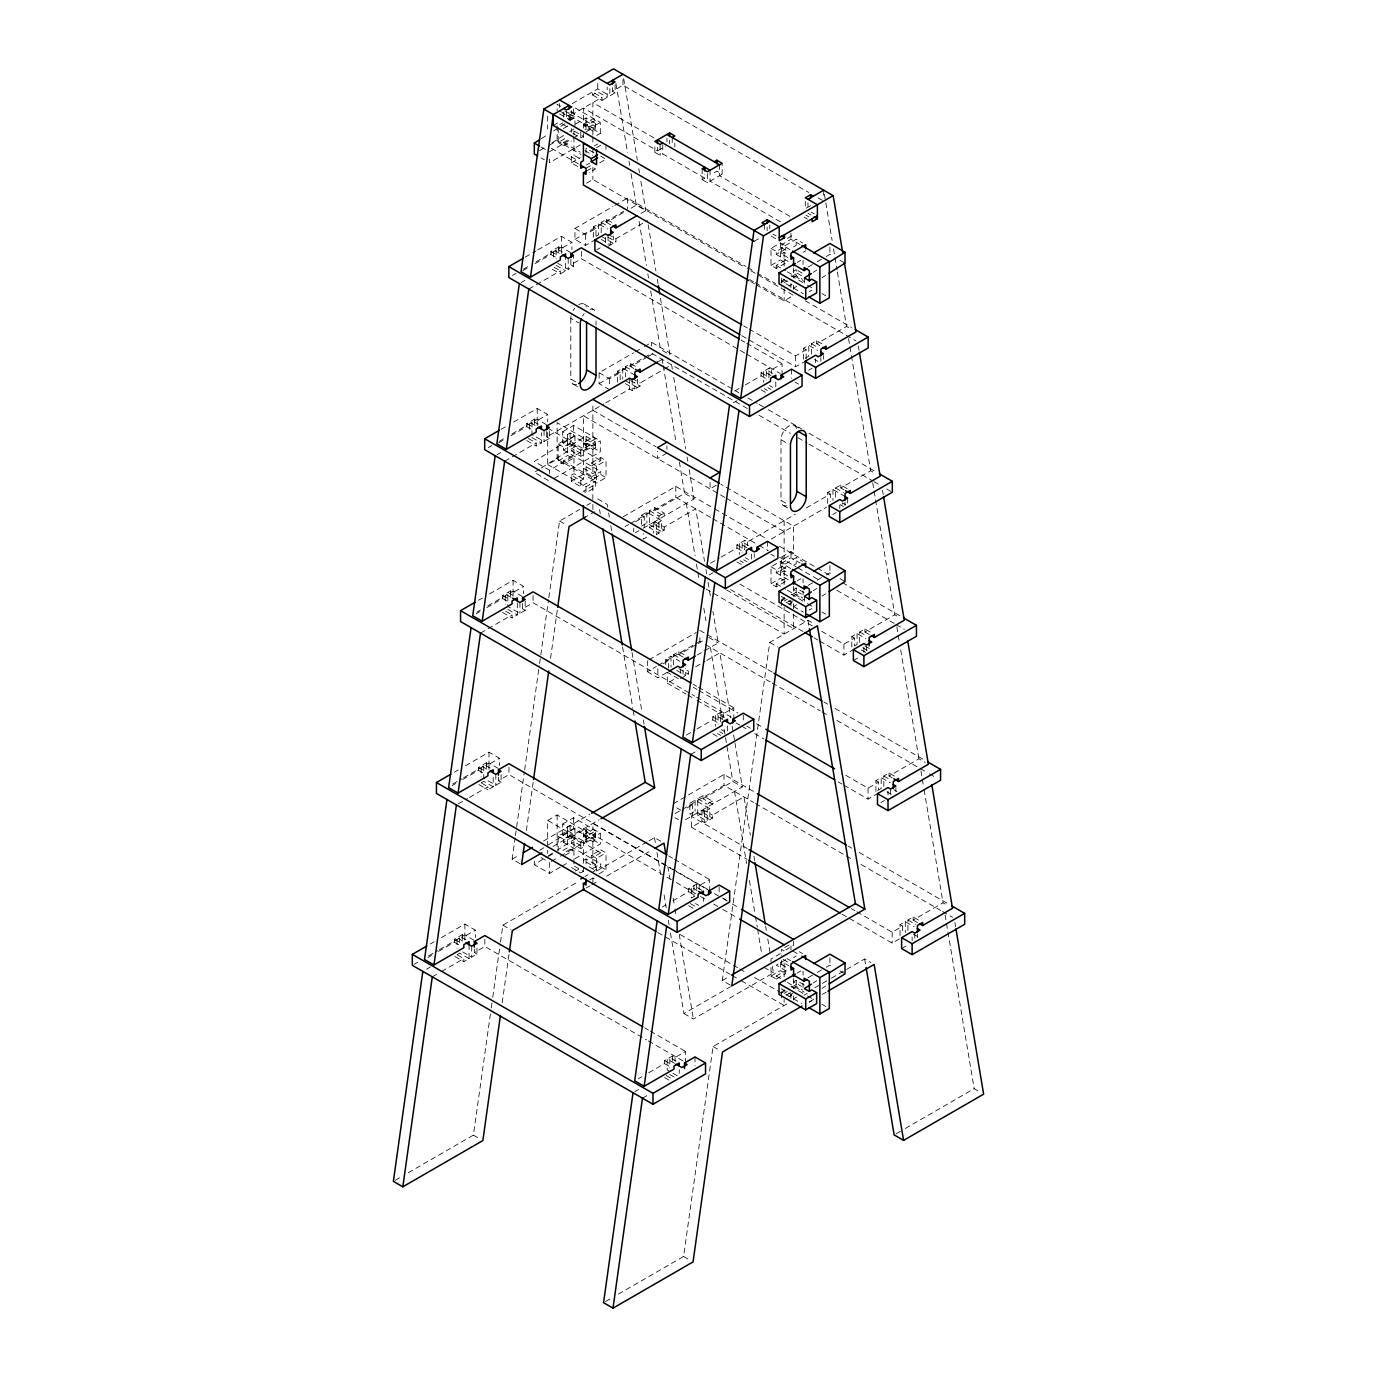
<?xml version="1.0" encoding="UTF-8"?>
<svg xmlns="http://www.w3.org/2000/svg" width="1377" height="1377" viewBox="0 0 1377 1377"><rect width="100%" height="100%" fill="white"/><g stroke="black" fill="none" stroke-linecap="round" stroke-linejoin="round"><path stroke-width="0.75" stroke-dasharray="5 3.75" d="M583.4 863.293L583.4 836.2L592.867 841.657L595.501 840.142L595.501 831.037L586.034 836.51L583.4 834.978L583.4 828.92L665.177 876.133M583.4 834.978L592.867 829.522L592.867 823.463L674.644 870.677M724.87 497.424L583.4 415.751L583.4 442.705L592.867 437.249L592.867 403.013M635.365 366.334L630.632 363.614L625.382 366.643L625.382 376.954M790.639 568.426L781.499 563.159L781.499 557.083L784.133 558.597L784.133 520.713M793.6 941.369L793.6 945.414L785.716 949.958M847.13 488.594L840.831 484.962L835.564 487.992L835.564 498.302M408.263 1172.739L473.413 1135.13L490.969 1009.995M491.262 1007.878L492.45 999.392M492.742 997.275L500.195 944.261M500.488 942.143L502.863 925.172L578.684 881.4M520.024 863.689L512.141 859.145L515.118 837.887M515.411 835.753L524.362 771.963M524.671 769.829L539.285 665.642M539.595 663.525L548.545 599.718M548.838 597.601L559.578 521.057L579.579 509.49M502.209 1002.731L509.06 953.968M526.375 830.589L533.226 781.671M550.542 658.344L557.392 609.443M618.445 1294.087L683.594 1256.478L713.062 1046.52L787.283 1003.661M730.206 985.054L722.323 980.493L769.76 642.405L807.955 620.338L814.272 623.988M541.385 138.612L546.686 135.256M553.743 130.798L559.045 127.441M560.818 126.323L567.875 121.864M569.648 120.746L574.949 117.389L570.095 114.601L567.479 116.116L562.677 113.344M539.612 150.661L544.913 147.305M551.97 142.829L567.875 132.777M569.648 131.676L574.949 128.319L574.949 117.389M813.222 272.353L816.75 270.116M822.052 277.689L825.58 275.452M541.385 467.939L574.949 446.716L570.095 443.928L567.479 445.442L562.677 442.671L562.677 431.741L567.479 434.512L570.095 432.998L574.949 435.803L534.31 461.484L549.44 470.211L600.303 440.847L600.303 451.776L553.072 479.041M539.612 469.058L534.31 472.397L549.44 481.141M813.222 590.75L816.75 588.513M822.052 596.086L825.58 593.848M539.612 850.401L546.686 845.943M548.442 844.824L574.949 828.076L570.095 825.271L567.479 826.785L562.677 824.014L562.677 834.944L567.479 837.715L570.095 836.2L574.949 838.989L557.272 850.16M560.336 867.114L549.44 873.414L534.31 864.67L546.686 856.855M548.442 855.737L555.516 851.279M813.222 983.023L816.75 980.785M822.052 988.359L825.58 986.121M572.23 103.602L597.756 88.868L609.839 95.856L615.089 92.81L615.089 83.722M592.489 94.944L601.956 100.401L601.956 97.371L592.489 91.915L592.489 94.944L597.756 91.915L607.205 97.371L607.205 87.061M553.296 125.462L558.546 122.433M571.162 111.503L574.312 113.327L601.956 97.371M612.455 87.663L612.455 91.295L622.972 85.236L808.833 192.539M559.768 124.619L562.918 122.794M568.185 119.902L574.312 116.356L574.312 113.327M601.956 100.401L607.205 97.371M569.958 120.057L573.607 117.957L600.303 133.362L600.303 122.45L573.607 107.027L573.607 117.957M563.434 128.56L568.167 125.823M575.517 124.016L586.034 117.94L595.501 123.396L584.984 129.472M657.5 147.219L657.5 150.85L583.4 108.077L583.4 124.309L592.867 118.852L595.501 120.367L595.501 129.472L592.867 130.987L583.4 125.531L583.4 131.59M549.251 145.239L557.134 140.695L580.887 154.396M572.901 133.414L580.784 137.958L583.4 136.443L573.951 130.987L571.317 132.502L571.317 128.457M583.4 125.531L586.034 124.016L595.501 129.472M583.4 124.309L586.034 125.823L595.501 120.367M558.184 127.648L558.184 142.519L567.651 137.046M558.184 142.519L563.434 145.549L563.434 142.519L569.751 138.87M549.44 151.814L571.231 139.232M573.056 138.182L580.319 133.982M587.583 129.782L600.303 122.45M586.034 131.899L595.501 126.443L569.923 111.675M563.434 145.549L571.317 141.005M580.319 144.912L549.44 162.727L549.44 159.095M596.671 135.462L600.303 133.362M577.634 166.479L571.317 162.847L571.317 156.771L573.951 155.257L580.251 158.889M594.434 145.859L597.601 144.034M596.551 147.666L601.267 144.946M571.317 162.847L580.251 157.684M586.568 164.965L589.717 163.14M586.034 168.304L590.767 165.567M599.701 162.847L606 159.198L600.751 156.169M586.568 171.023L592.867 167.392L595.501 168.906L589.184 172.555M586.568 183.175L592.867 179.526L745.267 267.517M654.867 146.909L654.867 152.365L665.384 146.306M654.867 152.365L660.117 155.394L662.75 153.88L704.783 178.149L704.783 174.518M525.153 257.189L536.014 250.924M537.839 249.874L561.386 236.276L571.903 242.335L571.903 249.616M595.966 239.357L585.466 245.433L574.949 239.357L574.949 228.444L613.006 206.481M614.813 205.431L627.499 198.099L745.973 266.501M535.068 263.609L550.886 254.47L550.886 251.44L558.752 246.896L561.386 248.411L571.903 242.335M598.599 223.9L598.599 234.813L593.332 237.842L593.332 226.93L598.599 223.9L607.532 229.047M601.215 232.696L601.215 222.368L606.482 219.339L612.782 222.988M512.468 275.434L516.082 273.352M523.329 269.169L528.768 266.019M536.014 261.837L561.386 247.189L571.903 253.265M574.949 239.357L623.867 211.111M522.778 270.701L528.045 267.654M574.949 228.444L585.466 234.503L595.966 228.444L595.966 235.725M606.482 219.339L606.482 222.368L624.039 212.23M631.062 208.185L636.329 205.139L645.796 210.595L640.529 213.642M521.212 282.526L524.912 280.392M702.167 168.751L702.167 179.664L704.783 178.149M714.25 172.693L716.883 171.178L722.133 174.208L722.133 163.295M702.167 179.664L707.417 182.711L722.133 174.208M528.802 289.067L560.336 270.856L560.336 273.885L550.886 268.429M570.853 259.324L570.853 264.797L581.352 258.721L744.905 353.149M596.671 249.874L600.165 247.86M608.049 234.21L615.932 238.755L647.465 220.561M560.336 273.885L565.586 270.856L565.586 256.897M557.702 263.265L568.219 269.341L573.469 266.312L573.469 255.382M608.049 246.345L615.932 241.784L615.932 238.755M810.571 205.672L805.304 208.702L805.304 201.421M754.028 241.354L761.033 237.309M787.283 238.376L793.6 234.744M776.249 268.412L776.249 265.382L785.716 259.926L785.716 262.955L776.249 268.412L771 265.382L771 248.394L780.449 242.937L785.716 245.967L785.716 248.996L776.249 254.452L776.249 251.423L785.716 245.967M800.106 244.555L790.966 239.288L781.499 244.745L790.639 250.029M787.816 257.499L781.499 253.85L781.499 247.791L796.216 239.288L802.533 242.937M781.499 253.85L784.133 252.335L788.866 255.072M793.6 246.879L796.216 245.364L796.216 239.288M771 265.382L780.449 259.926L785.716 262.955M803.049 252.335L805.683 250.821M500.987 429.349L506.426 426.216M513.673 422.033L537.219 408.435L547.736 414.494L547.736 421.775M609.615 389.691L599.115 383.632L599.115 372.702L633.54 352.839M635.348 351.789L642.594 347.606M644.402 346.556L651.648 342.374L733.115 389.398M797.197 262.387L800.829 260.287M510.901 435.769L526.72 426.629L526.72 423.6L534.603 419.056L537.219 420.57L547.736 414.494M617.498 382.118L617.498 371.188L622.748 368.158L634.849 375.129M488.301 447.594L491.933 445.511M499.18 441.328L504.619 438.179M511.865 433.996L537.219 419.348L547.736 425.424M599.115 383.632L642.594 358.519M644.402 357.469L651.648 353.287L747.918 408.866M498.612 442.86L503.879 439.814M599.115 372.702L609.615 378.778L620.132 372.702L620.132 379.983M630.632 363.614L630.632 366.643L646.45 357.521M648.206 356.505L653.473 353.459M784.666 279.342L781.499 281.149L803.428 293.817M780.845 282.75L784.477 280.65M791.741 276.467L799.004 272.267M808.092 267.018L815.356 262.818M817.181 261.785L824.444 257.585M826.269 256.535L829.901 254.435L833.257 256.38M784.133 282.681L787.283 280.856M793.6 277.207L796.216 275.693L802.533 279.342M788.866 286.003L792.016 284.196M497.045 454.685L500.746 452.551M658.464 361.497L662.922 358.915M793.6 288.137L796.749 286.313M504.653 461.226L536.169 443.015L536.169 446.045L541.436 443.015L541.436 432.705M546.686 431.483L546.686 436.957L603.883 403.926M605.725 402.876L629.582 389.089L632.215 390.603L640.098 386.059L640.098 383.03L662.354 370.172M664.213 369.105L671.632 364.819L672.32 369.002M756.248 284.781L784.133 300.875L793.6 295.418L747.126 268.584M538.287 424.202L531.97 420.57L531.97 434.53L544.053 441.501L549.32 438.471L549.32 427.541M562.677 431.741L573.607 425.441L600.303 440.847M809.228 291.649L811.845 290.134M563.434 463.946L563.434 460.916L572.901 455.46L572.901 458.489L563.434 463.946L558.184 460.916L558.184 443.928L567.651 438.471L572.901 441.501L572.901 444.53L563.434 449.986L563.434 446.957L572.901 441.501M562.677 442.671L573.607 436.354L600.303 451.776M571.317 444.84L586.034 436.337L595.501 441.81L580.784 450.296L571.317 444.84L571.317 450.899L580.784 456.372L583.4 454.84L573.951 449.384L571.317 450.899M547.667 432.43L547.667 464.548L557.134 459.092L595.501 481.244L595.501 487.303L586.034 492.777L583.4 491.245L592.867 485.788L595.501 487.303M595.501 472.139L592.867 473.654L583.4 468.197L586.034 466.683L595.501 472.139L595.501 478.215L580.784 486.701L571.317 481.244L571.317 475.168L580.784 480.642L583.4 479.11L583.4 443.928L586.034 442.413L595.501 447.869L595.501 438.764L592.867 437.249M583.4 442.705L586.034 444.237L595.501 438.764M558.184 460.916L567.651 455.46L572.901 458.489M547.667 428.144L586.034 450.296L595.501 444.84L557.134 422.687L557.134 459.092M583.4 443.928L592.867 449.384L595.501 447.869M600.751 457.577L600.751 460.607L591.284 466.08L591.284 463.033L600.751 457.577L606 460.607L606 477.595L596.551 483.069L591.284 480.022L591.284 476.993L600.751 471.536L600.751 474.566L591.284 480.022M571.317 475.168L573.951 473.654L583.4 479.11M591.284 463.033L596.551 466.08L606 460.607M571.317 481.244L586.034 472.741L595.501 478.215M745.25 384.958L761.068 375.818L761.068 372.788L768.951 368.244L771.568 369.759L782.084 363.683L782.084 374.613M803.531 359.19L803.531 348.278L808.781 345.248L817.714 350.395M811.414 354.044L811.414 343.734L816.664 340.687L822.964 344.336M734.716 391.034L743.494 385.973M749.174 329.034L795.648 355.868L806.147 349.792L806.147 358.898M816.664 340.687L816.664 343.734L846.528 326.487L851.261 329.223M805.287 358.192L808.781 356.161L808.781 345.248M547.667 464.548L586.034 486.701L595.501 481.244M733.252 402.807L736.953 400.673M749.174 339.964L795.648 366.781L806.147 360.722M808.609 370.224L812.103 368.193M666.95 453.067L657.5 458.524L657.5 451.243M586.86 505.29L590.492 503.19M583.4 518.217L594.503 511.814M478.68 600.183L482.311 598.083M489.558 593.9L513.105 580.302L523.621 586.378L523.621 593.659M623.23 516.736L675.78 486.391L712.804 507.769M486.787 607.636L502.605 598.513L502.605 595.484L510.488 590.922L513.105 592.437L523.621 586.378M641.613 524.31L641.613 515.222L646.88 512.175L661.58 520.678L661.58 531.591L646.88 523.105L641.613 526.134M649.496 510.66L658.963 516.117L658.963 533.106L649.496 527.649L649.496 510.66L654.763 507.631L664.213 513.087L664.213 516.117L654.763 510.66L654.763 507.631M476.872 612.145L480.487 610.063M487.733 605.88L513.105 591.232L523.621 597.291M625.038 526.599L628.669 524.517M630.477 523.467L675.78 497.321L710.945 517.614M476.253 613.729L479.764 611.698M635.486 521.78L644.247 516.736L644.247 527.649M654.763 510.66L684.61 493.431L694.077 498.887L654.763 521.59L654.763 524.62L649.496 527.649M658.963 516.117L664.213 513.087M716.35 485.22L710.05 488.869L710.05 477.939M635.486 532.71L638.997 530.679M643.197 528.252L653.696 522.193L656.33 523.708L661.58 520.678M480.521 633.093L512.055 614.899L512.055 617.929L517.304 614.899L517.304 600.94M522.572 603.367L522.572 608.823L533.071 602.765L694.765 696.108M646.691 537.15L643.197 539.182L643.197 533.725M654.763 521.59L664.213 527.047L695.746 508.836L704.508 561.214M512.588 595.174L507.855 592.437L507.855 606.396L519.938 613.367L525.188 610.338L525.188 599.425M664.213 527.047L664.213 530.076L656.33 534.637L656.33 523.708M721.1 557.117L736.902 547.994L736.902 544.948L744.785 540.404L747.418 541.918L795.217 514.327M827.68 503.466L827.68 492.536L832.947 489.506L845.03 496.477M710.549 563.193L719.345 558.133M806.302 507.924L830.314 494.05L830.314 501.331M840.831 484.962L840.831 487.992L870.677 470.745L875.411 473.481M709.086 574.966L712.787 572.832M771.275 539.061L826.613 507.115M832.758 514.482L836.269 512.468M781.499 557.083L790.966 551.626L793.6 553.141L793.6 526.186L720.808 484.17M784.133 558.597L793.6 553.141M776.249 586.809L776.249 583.779L785.716 578.323L785.716 581.352L776.249 586.809L771 583.779L771 566.79L780.449 561.334L785.716 564.363L785.716 567.393L776.249 572.866L776.249 569.82L785.716 564.363M781.499 563.159L790.966 557.685L800.106 562.969M787.816 575.896L781.499 572.247L781.499 566.188L796.216 557.685L802.533 561.334M781.499 572.247L784.133 570.732L788.866 573.469M793.6 565.276L796.216 563.761L796.216 557.685M771 583.779L780.449 578.323L785.716 581.352M454.565 772.049L458.18 769.967M465.426 765.784L488.99 752.186L499.507 758.245L499.507 765.526M649.152 659.703L696.263 632.508M797.197 580.784L800.829 578.701M462.672 779.502L478.473 770.38L478.473 767.35L486.356 762.806L488.99 764.321L499.507 758.245M665.745 664.695L665.745 659.239L670.995 656.209L679.928 661.356M673.628 665.005L673.628 654.677L678.878 651.648L686.762 656.209M452.758 784.029L461.811 778.797M463.619 777.747L488.99 763.099L499.507 769.175M647.345 660.753L647.345 671.666L656.399 666.451M658.223 665.401L699.895 641.338L703.595 643.472M452.138 785.596L455.649 783.565M663.112 663.783L668.361 660.753L668.361 668.034M678.878 651.648L678.878 654.677L696.435 644.539M698.191 643.524L703.458 640.494M804.099 592.575L796.216 588.031L793.6 589.545L801.483 594.089M784.666 597.738L781.499 599.563L803.428 612.214M780.845 601.147L784.477 599.064M791.741 594.864L799.004 590.664M808.092 585.414L815.356 581.232M817.181 580.182L824.444 575.982M826.269 574.932L829.901 572.832L833.257 574.777M784.133 601.078L787.283 599.253M793.6 595.621L796.216 594.089L802.533 597.738M787.816 601.99L790.966 600.165M647.345 671.666L657.862 677.742L668.361 671.666M697.123 655.073L718.192 642.904L712.925 611.491M781.499 605.622L781.499 596.516L790.966 601.99L793.6 600.475M788.866 604.417L792.016 602.592M793.6 606.534L796.749 604.71M458.266 803.893L467.543 798.54M469.385 797.472L487.94 786.766L487.94 789.796L493.19 786.766L493.19 776.456M498.44 777.058L498.44 780.69L508.956 774.631L670.651 867.992M678.465 678.723L667.311 672.286L667.311 683.199L676.073 678.138M695.746 666.778L705.024 661.425M706.883 660.358L719.861 652.87L730.739 717.796M490.04 767.953L483.74 764.321L483.74 778.263L495.823 785.251L501.073 782.222L501.073 771.292M680.445 678.654L688.328 674.093L688.328 671.064L685.178 669.239M809.228 610.045L811.845 608.531M696.986 728.984L712.787 719.861L712.787 716.832L720.67 712.27L723.304 713.785L733.803 707.726L733.803 718.639M857.062 633.523L857.062 644.453L851.812 647.483L851.812 636.57L857.062 633.523L865.995 638.687M859.696 642.336L859.696 632.009L864.945 628.979L871.245 632.611M686.434 735.077L695.213 729.999M821.621 631.268L843.929 644.143L854.428 638.085L854.428 645.365M864.945 628.979L864.945 632.009L894.809 614.779L899.525 617.498M547.667 820.417L557.134 814.96L595.501 837.113L586.034 842.569L547.667 820.417L547.667 848.266M819.763 641.114L843.929 655.073L854.428 648.997M562.677 824.014L573.607 817.714L600.303 833.119L600.303 844.049L571.231 860.832M690.72 754.441L696.28 751.24M853.379 660.53L858.628 657.5M512.141 859.145L519.525 854.876M543.554 841.003L589.769 814.323M558.184 851.072L558.184 836.2L567.651 830.744L572.901 833.773L572.901 836.803L600.751 852.879L600.751 849.85L606 852.879L606 869.868L598.117 874.429M562.677 834.944L573.607 828.627L600.303 844.049M558.184 836.2L563.434 839.23L572.901 833.773M553.02 846.459L599.219 819.78M571.317 837.113L586.034 828.61L595.501 834.083L580.784 842.569L571.317 837.113L571.317 843.172L580.784 848.645L583.4 847.113L573.951 841.657L571.317 843.172M563.434 839.23L563.434 842.259L572.901 836.803M552.401 854.101L547.667 856.821L547.667 850.401M583.4 836.2L586.034 834.686L595.501 840.142M562.918 850.452L567.651 847.733L572.901 850.762L572.901 847.733L563.434 853.189M551.248 861.434L558.511 857.251M560.336 856.201L600.303 833.119M565.018 855.306L572.901 850.762M562.143 866.064L569.424 861.864M430.45 943.933L434.065 941.834M441.311 937.651L464.875 924.053L475.375 930.112L475.375 937.393M673.284 803.738L724.009 774.442L755.491 792.601M600.751 852.879L591.284 858.353L591.284 855.306L600.751 849.85M595.501 864.412L586.034 858.955L583.4 860.47L592.867 865.926L595.501 864.412L595.501 870.488L592.867 872.002M438.557 951.387L454.358 942.247L454.358 939.217L462.242 934.673L464.875 936.188L475.375 930.112M689.86 803.256L695.11 800.226L709.826 808.712L709.826 819.642L695.11 811.139L689.86 814.186L689.86 803.256L692.476 804.77L692.476 815.7L689.86 814.186M712.46 801.139L707.193 804.168L707.193 821.157L697.743 815.7L697.743 798.712L702.993 795.682L712.46 801.139L712.46 804.168L702.993 798.712L702.993 795.682M591.284 855.306L596.551 858.353L606 852.879M414.133 964.261L417.765 962.179M428.626 955.896L437.697 950.664M439.504 949.614L464.875 934.966L475.375 941.042M575.517 871.09L578.684 869.266M675.091 813.6L680.531 810.468M682.338 809.418L724.009 785.355L753.632 802.464M428.006 957.463L431.535 955.431M687.226 807.817L692.476 804.77M702.993 798.712L732.857 781.465L742.306 786.921L702.993 809.624L702.993 812.671L697.743 815.7M583.4 871.383L580.784 872.915L571.317 867.441L573.951 865.926L583.4 871.383L583.4 865.324M592.867 868.353L600.751 863.809L600.751 866.839L594.434 870.488M584.984 876.547L588.134 874.722M426.543 969.236L430.244 967.102M597.17 870.729L647.087 841.898M648.946 840.831L654.488 837.629L660.788 841.278M685.471 819.745L701.943 810.244L704.576 811.759L709.826 808.712M589.717 879.886L592.867 878.061L595.501 879.576M432.292 976.844L439.711 972.558M441.569 971.491L463.825 958.633L463.825 961.662L469.075 958.633L469.075 944.674M474.325 948.925L474.325 952.574L484.842 946.498L646.536 1039.859M586.292 887.924L589.993 885.79M591.835 884.722L599.236 880.454M606.62 876.185L650.994 850.573M747.195 848.49L691.426 816.303L691.426 827.233L701.943 821.157L704.576 822.671L712.46 818.127L712.46 815.098L743.976 796.887L750.362 835.047M462.775 951.955L471.709 957.118L476.958 954.089L476.958 943.159M672.854 900.851L688.672 891.728L688.672 888.699L696.555 884.154L699.172 885.669L709.689 879.593L709.689 890.523M875.927 791.5L875.927 780.587L881.177 777.557L890.11 782.704M883.81 786.353L883.81 776.043L889.06 772.996L895.36 776.645M662.32 906.944L665.831 904.913M845.736 775.285L868.044 788.178L878.56 782.102L878.56 789.382M889.06 772.996L889.06 776.043L918.924 758.796L925.224 762.428M694.8 896.083L691.288 898.097L691.288 887.184L697.072 890.523M877.683 790.501L881.177 788.47L881.177 777.557M843.877 785.148L868.044 799.09L878.56 793.032M881.005 802.533L884.516 800.502M722.323 980.493L729.707 976.224M784.666 947.531L790.966 943.899M780.449 953.607L771 959.063L771 965.432M395.233 1180.261L400.81 1177.042M670.461 933.021L683.956 1013.575L730.481 986.707M785.716 959.666L776.249 965.139L789.245 972.644M781.499 960.475L781.499 964.52L784.133 963.005L788.866 965.742M793.6 957.549L796.216 956.034M683.956 1013.575L693.406 1019.032L773.444 972.833L772.377 966.465M771 976.052L780.449 970.596L785.716 973.625L785.716 970.596L776.249 976.052L776.249 979.081L771 976.052L771 967.566M776.249 979.081L785.716 973.625M797.197 973.074L800.829 970.974M804.099 984.848L796.216 980.304L793.6 981.818L801.483 986.362M784.666 990.011L781.499 991.836L801.603 1003.437M648.739 1072.735L664.54 1063.612L664.54 1060.565L672.424 1056.021L675.057 1057.536L685.574 1051.477L685.574 1062.39M780.845 993.419L784.477 991.337M791.741 987.137L799.004 982.937M808.092 977.687L815.356 973.505M817.181 972.455L824.444 968.255M826.269 967.205L829.901 965.105L833.257 967.05M900.042 935.534L900.042 924.604L905.291 921.574L914.225 926.738M907.925 930.37L907.925 920.06L913.175 917.03L919.492 920.662M784.133 993.351L787.283 991.526M793.6 987.894L796.216 986.362L802.533 990.011M638.205 1078.811L641.716 1076.78M856.855 911.798L892.158 932.195L902.675 926.119L902.675 933.399M913.175 917.03L913.175 920.06L943.038 902.813L947.772 905.55M786.233 995.175L790.966 992.438M781.499 997.895L781.499 988.789L790.966 994.263L793.6 992.748M788.866 996.69L792.016 994.865M793.6 998.807L796.749 996.982M634.866 1091.651L638.584 1089.517M814.754 987.808L829.539 979.271M831.398 978.204L864.67 958.977L870.97 962.626M841.984 914.139L892.158 943.107L902.675 937.048M804.099 995.175L807.249 993.351M642.474 1098.192L648.033 1094.973M809.418 1001.802L814.96 998.6M822.362 994.332L826.062 992.197M901.625 948.581L908.631 944.536M809.228 1002.318L811.845 1000.804M605.415 1301.609L611.009 1298.391M895.997 1133.856L903.45 1129.553M905.309 1128.469L974.176 1088.708L978.909 1091.445M818.127 197.909L823.704 201.128M612.455 91.295L615.089 92.81M811.087 212.041L814.237 213.865M807.938 213.263L811.087 215.07M805.838 215.07L808.987 216.895M804.254 217.205L807.404 219.029M653.989 137.907L592.867 102.621L592.867 118.852M789.882 216.361L719.5 175.722L719.5 164.81M780.432 221.817L710.05 181.196L710.05 170.266M839.97 260.253L845.013 263.162M560.783 106.39L557.134 104.291L557.134 110.711M564.863 110.9L574.312 116.356M559.613 110.9L571.696 117.871L571.696 110.59M772.945 234.073L776.094 235.88M559.613 113.93L569.062 119.386L569.062 112.707M771.361 236.19L776.094 238.927M781.499 247.791L787.816 251.423M562.677 124.274L567.479 127.045M771 248.394L776.249 251.423M776.249 254.452L789.245 261.957M593.917 152.83L586.034 148.286L586.034 154.344M797.799 270.546L804.099 274.178M584.984 150.713L592.867 155.257M801.483 275.693L793.6 271.149L796.216 269.634L796.216 275.693M563.434 142.519L580.147 152.159M776.249 265.382L785.544 270.735M787.386 271.82L804.099 281.459M790.966 275.693L805.579 284.127M807.404 285.194L814.719 289.411M822.017 293.628L825.666 295.728M571.317 156.771L577.634 160.421M783.083 279.032L787.816 281.769M551.334 148.268L578.736 164.087M541.041 146.96L546.067 149.869M747.831 267.586L755.233 271.854M757.092 272.921L775.595 283.61M805.218 300.72L851.502 327.433M541.041 157.89L544.397 159.818M749.673 279.565L753.374 281.7M755.233 282.767L856.081 340.997M750.689 281.562L754.389 283.714M606.482 222.368L611.199 225.105M816.664 343.734L819.814 345.541M601.215 222.368L607.532 226.017M811.414 343.734L817.714 347.365M593.332 226.93L595.966 228.444M803.531 348.278L806.147 349.792M608.049 237.24L615.932 241.784M601.215 236.328L613.316 243.316L613.316 236.035M814.564 359.5L817.714 361.325M601.215 239.357L610.682 244.831L610.682 238.152M743.597 325.815L747.315 327.967M741.738 335.661L747.315 338.88M741.187 340.085L744.905 342.236M746.764 343.303L782.084 363.683M746.764 354.216L780.225 373.546M795.045 382.1L798.54 384.114M562.436 252.043L556.136 248.411L556.136 258.721M772.617 373.391L766.318 369.759L766.318 380.069M559.286 253.265L553.502 249.925L553.502 259.031M771.051 375.525L763.684 371.274L763.684 382.204M550.886 251.44L557.186 255.089M761.068 372.788L768.951 377.35L768.951 368.244M570.853 264.797L573.469 266.312M550.886 254.47L557.186 258.119M761.068 375.818L767.368 379.467M769.468 385.526L772.617 387.35M556.136 265.4L565.586 270.856M767.901 387.66L771.051 389.484M554.036 267.224L560.336 270.856M764.218 388.572L767.368 390.38M761.068 389.777L765.801 392.514M734.957 390.466L738.657 392.6M747.918 397.953L757.178 403.289M759.037 404.356L766.438 408.642M768.28 409.709L801.603 428.935M809.005 433.221L875.652 471.691M584.244 304.128L593.711 309.584M794.443 425.476L799.159 428.195M759.037 415.286L790.501 433.445M797.903 437.731L807.163 443.067M809.005 444.134L871.951 480.487M873.81 481.554L880.23 485.255M886.771 489.024L892.313 492.243M571.059 315.815A11.154 6.437 -60 0 0 570.801 318.328L578.684 322.872M796.474 428.367A11.154 6.437 -60 0 0 787.833 426.698A11.154 6.437 -60 0 0 780.983 439.676L788.866 444.22M630.632 366.643L633.781 368.468M840.831 487.992L843.981 489.816M625.382 366.643L631.682 370.275M835.564 487.992L843.447 492.536M632.215 378.468L640.098 383.03M617.498 371.188L620.132 372.702M827.68 492.536L830.314 494.05M630.632 380.603L640.098 386.059M845.547 504.67L842.397 502.863L842.397 506.495M625.382 380.603L637.465 387.574L637.465 376.644M840.297 504.67L843.447 506.495M625.382 383.632L634.849 389.089L634.849 382.41M570.801 318.328L570.801 379.002L577.101 382.634M780.983 439.676L780.983 500.35L788.866 504.894M573.107 384.097L577.841 386.834M783.289 505.462L788.023 508.182M592.867 410.294L656.192 446.854M726.402 498.302L784.133 531.642M839.97 578.65L845.013 581.576M714.646 508.836L766.49 538.768M779.451 546.239L831.278 576.171M842.38 582.591L899.783 615.726M712.804 518.699L757.23 544.345M759.088 545.412L768.332 550.748M779.451 557.169L796.113 566.79M797.954 567.858L820.176 580.681M836.837 590.303L894.224 623.437M896.083 624.504L904.345 629.289M770.879 554.26L774.39 556.274M748.468 545.567L742.151 541.918L742.151 552.229M572.901 444.53L600.751 460.607M781.499 566.188L787.816 569.82M535.119 425.424L529.353 422.085L529.353 431.19M746.885 547.685L739.535 543.433L739.535 554.363M526.72 423.6L533.019 427.249M736.902 544.948L744.785 549.509L744.785 540.404M546.686 436.957L549.32 438.471M558.184 443.928L563.434 446.957M771 566.79L776.249 569.82M526.72 426.629L533.019 430.278M736.902 547.994L743.219 551.626M563.434 449.986L600.751 471.536M776.249 572.866L789.245 580.371M745.318 557.702L748.468 559.51M600.751 474.566L606 477.595M531.97 437.559L541.436 443.015M743.735 559.819L746.885 561.644M864.945 632.009L869.679 634.745M528.303 438.471L536.169 443.015M740.051 560.732L743.219 562.556M563.434 460.916L591.284 476.993M776.249 583.779L785.544 589.149M787.386 590.217L804.099 599.856M859.696 632.009L865.995 635.658M526.72 440.588L536.169 446.045M736.902 561.936L741.635 564.673M790.966 594.089L805.579 602.541M807.404 603.591L814.719 607.808M822.017 612.025L825.666 614.142M641.613 515.222L644.247 516.736M851.812 636.57L854.428 638.085M654.763 524.62L664.213 530.076M864.945 645.968L869.679 648.705M862.845 647.792L869.145 651.424M861.262 649.91L865.995 652.646M597.773 498.99L607.24 504.464L608.29 510.798M739.845 584.055L812.327 625.898M730.55 589.614L803.032 631.458M814.186 637.895L817.904 640.047M726.677 590.01L793.6 628.635L793.6 614.125M706.074 589.029L784.133 634.108L784.133 607.137M559.578 521.057L565.878 524.689M769.76 642.405L777.644 646.949M699.895 630.408L705.454 633.627M707.296 634.694L772.101 672.096M823.928 702.029L827.629 704.163M835.03 708.432L923.898 759.743M708.742 637.448L718.192 642.904M705.454 644.539L770.242 681.959M772.101 683.026L820.227 710.807M822.069 711.875L829.488 716.16M836.889 720.429L918.339 767.454M920.197 768.521L927.599 772.807M929.458 773.874L936.859 778.143M678.878 654.677L683.612 657.414M889.06 776.043L892.21 777.85M673.628 654.677L679.928 658.326M883.81 776.043L890.11 779.675M893.793 789.692L896.943 791.5M665.745 659.239L668.361 660.753M875.927 780.587L878.56 782.102M678.878 668.637L688.328 674.093M676.778 670.461L685.712 675.625L685.712 668.344M886.96 791.809L893.26 795.458M692.924 684.111L696.624 686.262M698.483 687.33L733.803 707.726M693.337 687.312L697.055 689.447M698.914 690.531L737.934 713.062M756.524 723.786L763.96 728.072M696.624 697.192L731.944 717.572M746.764 726.127L750.276 728.158M667.311 683.199L685.901 693.939M687.76 695.006L695.196 699.292M697.055 700.377L726.798 717.537M736.075 722.908L739.793 725.059M741.652 726.127L747.229 729.345M754.665 733.631L763.96 739.001M838.3 781.929L842.018 784.064M724.354 717.434L718.037 713.785L718.037 724.113M511.005 597.291L505.221 593.952L505.221 604.882M722.77 719.551L715.42 715.317L715.42 726.23M502.605 595.484L508.905 599.115M712.787 716.832L720.67 721.376L720.67 712.27M522.572 608.823L525.188 610.338M502.605 598.513L508.905 602.145M712.787 719.861L719.087 723.493M721.187 729.569L724.354 731.394M507.855 609.426L517.304 614.899M719.62 731.686L722.77 733.511M505.755 611.25L512.055 614.899M717.52 733.511L720.67 735.335M502.605 612.472L512.055 617.929M712.787 733.821L717.52 736.54M848.043 846.046L851.743 848.18M859.162 852.466L948.013 903.76M755.491 803.531L844.342 854.824M846.201 855.909L853.602 860.177M861.004 864.446L940.611 910.404M942.453 911.488L952.591 917.323M913.175 920.06L917.908 922.797M697.743 798.712L707.193 804.168M907.925 920.06L915.808 924.604M702.993 809.624L712.46 815.098M900.042 924.604L902.675 926.119M702.993 812.671L712.46 818.127M913.175 934.019L917.908 936.739M676.727 807.817L681.976 810.846M851.279 908.579L854.997 910.731M674.971 817.714L678.465 819.745M691.426 827.233L747.195 859.42M668.792 855.995L672.51 858.129M674.369 859.214L709.689 879.593M672.51 869.059L707.83 889.439M722.65 898.011L726.144 900.024M676.503 871.744L721.1 897.494M722.959 898.579L730.395 902.864M732.254 903.932L739.69 908.235M701.805 890.213L693.922 885.669L693.922 895.979M839.97 970.923L845.013 973.849M592.867 829.522L595.501 831.037M486.89 769.175L481.107 765.836L481.107 776.748M799.366 951.782L802.533 953.607M478.473 767.35L484.79 770.982M688.672 888.699L694.972 892.33M667.036 877.201L674.472 881.504M676.331 882.571L698.638 895.446M700.497 896.513L706.074 899.732M713.51 904.035L720.946 908.321M722.805 909.405L737.676 917.977M498.44 780.69L501.073 782.222M792.791 951.025L800.106 955.242M478.473 770.38L484.79 774.029M688.672 891.728L694.972 895.377M784.133 950.87L781.499 949.355L781.499 955.431M493.19 786.766L483.74 781.31L478.473 784.339L487.94 789.796M695.505 903.57L698.655 905.377M786.99 958.581L790.639 960.698M481.64 783.117L487.94 786.766M690.238 903.57L696.555 907.202M783.083 959.373L787.816 962.093M688.672 905.687L693.388 908.424M781.499 964.52L787.816 968.169M563.434 842.259L600.751 863.809M600.751 866.839L606 869.868M763.994 967.36L773.444 972.833M589.184 866.839L595.501 870.488M776.249 976.052L785.544 981.422M787.386 982.489L804.099 992.128M790.966 986.362L805.579 994.814M807.404 995.864L814.719 1000.081M822.017 1004.298L825.666 1006.415M680.221 934.57L737.831 967.824M739.69 968.909L747.126 973.195M754.562 977.481L782.446 993.592M541.041 857.63L547.753 861.52M657.758 932.522L730.24 974.365M732.099 975.432L739.535 979.736M741.394 980.803L784.133 1005.485L784.133 999.409M502.863 925.172L510.747 929.716M713.062 1046.52L719.362 1050.169M644.677 1027.862L648.395 1030.013M650.254 1031.08L685.574 1051.477M648.395 1040.926L683.715 1061.323M465.925 939.82L459.608 936.188L459.608 944.674M676.107 1061.185L669.807 1057.536L669.807 1067.846M462.775 941.042L456.992 937.703L456.992 948.633M674.523 1063.302L667.174 1059.051L667.174 1069.981L669.807 1071.495M454.358 939.217L460.658 942.866M664.54 1060.565L670.857 1064.214M474.325 952.574L476.958 954.089M454.358 942.247L459.092 944.983M664.54 1063.612L670.857 1067.244M672.957 1073.32L679.257 1076.952M469.075 958.633L459.608 953.177L454.358 956.206L463.825 961.662M669.807 1074.525L674.523 1077.262M457.508 955.001L463.825 958.633M666.124 1075.437L672.424 1079.069M664.54 1077.554L669.274 1080.291M473.413 1135.13L478.129 1137.867M683.594 1256.478L689.894 1260.127M858.353 346.109L859.059 350.292M882.519 490.367L883.208 494.55M954.881 922.47L955.586 926.721M824.41 194.398L825.46 200.681M825.804 202.78L832.121 240.527M833.533 248.91L837.044 269.875M837.388 271.975L846.528 326.487M848.542 338.535L849.592 344.835M849.953 346.935L870.677 470.745M872.708 482.811L873.758 489.093M874.102 491.176L894.809 614.779M896.823 626.828L897.873 633.11M898.217 635.21L899.284 641.493M900.678 649.875L918.924 758.796M920.938 770.845L921.988 777.127M922.349 779.227L923.743 787.61M924.105 789.71L943.038 902.813M945.07 914.896L946.137 921.265M946.481 923.382L974.176 1088.708M807.955 620.338L809.022 626.69M864.67 958.977L865.737 965.346M623.678 78.506L637.362 160.283M638.773 168.665L639.479 172.848M640.873 181.248L645.796 210.595M648.171 224.744L655.9 270.925M657.311 279.307L657.999 283.507M660.461 298.207L669.962 354.853L660.495 349.397L650.65 290.633M673.732 377.384L685.66 448.609M687.054 456.992L687.76 461.175M689.171 469.557L694.077 498.887M705.919 569.596L706.625 573.779M708.019 582.161L710.48 596.826M732.134 726.178L734.595 740.843M734.939 742.943L742.306 786.921M753.925 856.236L754.63 860.487M765.629 926.187L766.352 930.439M767.764 938.907L770.242 953.745M615.967 83.532L627.551 152.727M628.962 161.109L629.668 165.292M631.062 173.691L636.329 205.139M639.066 221.387L646.433 265.451M647.844 273.851L648.55 278.051M662.165 359.363L662.871 363.545M663.215 365.645L676.193 443.153M679.36 462.001L684.61 493.431M686.28 503.38L695.058 555.757M696.452 564.122L697.502 570.422M697.864 572.505L699.258 580.887M703.819 608.118L705.936 620.683M710.394 647.397L722.323 718.622M724.078 729.104L732.857 781.465M734.526 791.431L746.592 863.499M749.432 880.454L755.112 914.38M755.474 916.497L757.247 927.082M757.591 929.217L761.498 952.523M608.651 512.915L609.357 517.15M610.768 525.601L611.836 531.935M632.026 652.457L641.94 711.651M643.352 720.119L644.057 724.336M667.845 866.408L669.979 879.128M673.181 898.217L674.592 906.686M674.954 908.803L676.365 917.289M679.205 934.243L693.406 1019.032M599.546 509.576L600.252 513.793M622.559 647.001L632.835 708.312M633.179 710.429L634.246 716.763M654.488 837.629L655.555 843.998M656.967 852.466L660.874 875.789M664.075 894.861L666.193 907.581M668.327 920.301L669.033 924.552M917.392 934.019L917.392 937.651M914.758 933.107L914.758 938.563M912.125 937.048L912.125 940.68M905.291 921.574L905.291 932.504M895.893 787.868L895.893 791.5M892.158 932.195L892.158 943.107M890.644 789.073L890.644 794.546M888.01 791.207L888.01 794.839M868.044 788.178L868.044 799.09M866.512 646.88L866.512 650.512M863.895 647.19L863.895 652.646M847.647 498.009L847.647 503.466M845.03 501.951L845.03 505.583M843.929 644.143L843.929 655.073M839.781 504.98L839.781 508.612M832.947 489.506L832.947 500.436M829.901 247.154L829.901 254.435M829.901 565.551L829.901 572.832M829.901 957.824L829.901 965.105M823.704 190.198L823.704 197.479M823.498 355.559L823.498 359.19M820.864 357.676L820.864 361.325M815.614 358.898L815.614 362.53M807.938 202.935L807.938 206.584M804.375 277.93L804.375 283.387M804.375 596.327L804.375 601.801M803.049 260.425L803.049 264.47M803.049 578.822L803.049 582.867M803.049 590.957L803.049 595.002M803.049 971.095L803.049 975.14M803.049 983.23L803.049 987.275M796.216 588.031L796.216 594.089M796.216 980.304L796.216 986.362M795.648 355.868L795.648 366.781M793.6 267.913L793.6 278.016M793.6 285.297L793.6 289.342M793.6 586.309L793.6 596.43M793.6 603.763L793.6 612.059M793.6 978.582L793.6 988.703M793.6 995.984L793.6 1000.029M791.534 369.156L791.534 378.245M790.966 233.229L790.966 239.288M790.966 283.576L790.966 287.621M790.966 551.626L790.966 557.685M790.966 601.99L790.966 606.035M790.966 945.913L790.966 949.958M790.966 994.263L790.966 998.308M784.133 252.335L784.133 266.501M784.133 288.74L784.133 300.875M784.133 570.732L784.133 584.898M784.133 963.005L784.133 977.171M781.499 278.12L781.499 287.225M780.449 242.937L780.449 259.926M780.449 561.334L780.449 578.323M780.449 962.093L780.449 970.596M775.785 381.894L775.785 387.35M771.568 369.759L771.568 373.391M769.795 224.967L769.795 228.599M767.385 541.316L767.385 550.421M767.161 227.085L767.161 230.734M764.545 224.365L764.545 231.646M754.252 553.743L754.252 557.392M751.618 554.053L751.618 559.51M747.418 541.918L747.418 545.567M743.27 715.007L743.27 722.288M727.504 725.92L727.504 731.394M724.009 774.442L724.009 785.355M723.304 713.785L723.304 717.434M719.138 886.874L719.138 894.155M707.417 173.605L707.417 182.711M704.576 811.759L704.576 822.671M703.372 897.804L703.372 901.436M701.943 810.244L701.943 821.157M699.895 637.689L699.895 641.338M699.172 885.669L699.172 889.301M696.555 884.154L696.555 891.435M695.11 800.226L695.11 811.139M695.024 1056.934L695.024 1066.039M683.078 670.461L683.078 674.093M680.445 669.549L680.445 673.198M679.257 1069.671L679.257 1073.32M675.78 486.391L675.78 497.321M675.057 1057.536L675.057 1061.185M674.833 143.26L674.833 146.909M672.424 1056.021L672.424 1063.302M672.217 137.511L672.217 144.792M670.995 656.209L670.995 667.122M669.583 140.23L669.583 143.879M666.95 138.113L666.95 141.745M666.95 445.787L666.95 449.418M662.75 144.792L662.75 153.88M660.117 144.482L660.117 155.394M657.862 668.637L657.862 677.742M653.696 522.193L653.696 533.106M651.648 342.374L651.648 346.006M646.88 512.175L646.88 523.105M633.73 528.252L633.73 531.901M632.215 379.691L632.215 390.603M629.582 378.176L629.582 389.089M627.499 198.099L627.499 209.029M622.972 79.78L622.972 85.236M622.748 368.158L622.748 379.071M609.839 88.576L609.839 95.856M609.615 378.778L609.615 386.059M608.049 235.415L608.049 244.521M606 144.327L606 152.83M605.432 237.55L605.432 243.006M597.756 83.412L597.756 91.915M596.551 466.08L596.551 483.069M596.551 858.353L596.551 871.09M596.017 320.961L596.017 325.144M592.867 130.987L592.867 135.032M592.867 137.046L592.867 145.136M592.867 147.167L592.867 153.226M592.867 167.392L592.867 179.526M592.867 449.384L592.867 473.654M592.867 485.788L592.867 502.381M592.867 504.464L592.867 512.76M592.867 841.657L592.867 865.926M592.867 878.061L592.867 884.137M586.034 117.94L586.034 124.016M586.034 125.823L586.034 129.868M586.034 436.337L586.034 442.413M586.034 444.237L586.034 450.296M586.034 466.683L586.034 472.741M586.034 486.701L586.034 492.777M586.034 828.61L586.034 834.686M586.034 836.51L586.034 842.569M586.034 858.955L586.034 865.014M585.466 234.503L585.466 245.433M583.4 133.621L583.4 137.666M581.352 251.44L581.352 258.721M580.784 131.899L580.784 137.958M580.784 450.296L580.784 456.372M580.784 480.642L580.784 486.701M580.784 842.569L580.784 848.645M574.949 435.803L574.949 446.716M574.949 828.076L574.949 838.989M573.951 130.987L573.951 135.032M573.951 137.046L573.951 155.257M573.951 449.384L573.951 473.654M573.951 841.657L573.951 863.913M573.607 425.441L573.607 436.354M573.607 817.714L573.607 828.627M570.095 114.601L570.095 120.057M570.095 432.998L570.095 443.928M570.095 825.271L570.095 836.2M568.219 258.411L568.219 269.341M567.651 438.471L567.651 455.46M567.651 830.744L567.651 847.733M567.479 434.512L567.479 445.442M567.479 826.785L567.479 837.715M566.429 111.812L566.429 119.093M563.813 112.105L563.813 117.561M561.386 236.276L561.386 247.189M561.386 248.411L561.386 253.867M559.613 103.619L559.613 107.251M558.752 246.896L558.752 254.177M557.134 125.703L557.134 140.695M557.134 814.96L557.134 849.23M549.44 470.211L549.44 473.86M549.44 862.484L549.44 873.414M547.667 116.167L547.667 129.025M544.053 430.588L544.053 441.501M537.219 408.435L537.219 419.348M537.219 420.57L537.219 426.027M534.603 419.056L534.603 426.336M534.31 861.038L534.31 864.67M533.071 595.484L533.071 602.765M519.938 602.455L519.938 613.367M513.105 580.302L513.105 591.232M513.105 592.437L513.105 596.086M510.488 590.922L510.488 598.203M508.956 767.35L508.956 774.631M495.823 774.322L495.823 785.251M488.99 752.186L488.99 763.099M488.99 764.321L488.99 769.777M486.356 762.806L486.356 770.087M484.842 939.217L484.842 946.498M471.709 946.206L471.709 957.118M464.875 924.053L464.875 934.966M464.875 936.188L464.875 939.82M462.242 934.673L462.242 941.954M590.182 309.274A11.154 6.437 -60 0 1 595.742 312.493M582.557 316.022A11.154 6.437 -60 0 1 584.192 313.629M578.684 304.678A11.154 6.437 -60 0 1 586.292 307.019M573.107 310.565A11.154 6.437 -60 0 1 574.743 308.173M576.636 384.424A11.154 6.437 -60 0 1 570.801 379.002M786.818 505.772A11.154 6.437 -60 0 1 780.983 500.35"/><path stroke-width="1.5" d="M634.849 378.778L634.849 372.1L640.098 369.07L640.098 372.1L635.365 369.363M845.03 500.126L845.03 493.448L850.28 490.419L850.28 493.448L845.547 490.728M422.825 971.387L393.374 1181.346L402.824 1186.802L482.862 1140.586L500.419 1015.469M446.957 799.503L424.495 959.494L433.962 964.95L463.825 947.72L463.825 944.674L469.075 941.644L469.075 944.674M471.072 627.637L448.627 787.627L458.076 793.083L487.94 775.836L487.94 772.807L493.19 769.777L493.19 772.807M495.186 455.753L472.741 615.743L482.191 621.216L512.055 603.969L512.055 600.94L517.304 597.911L517.304 600.94M519.353 283.593L496.856 443.876L506.323 449.332L536.169 432.103L536.169 429.056L541.436 426.027L541.436 429.056M842.638 252.266L833.154 195.654L613.522 68.85L543.846 109.076L521.022 271.717L530.472 277.173L560.336 259.943L560.336 256.897L565.586 253.867L565.586 256.897M402.824 1186.802L432.292 976.844M433.962 964.95L456.407 804.96M458.076 793.083L480.521 633.093M482.191 621.216L504.653 461.226M506.323 449.332L528.802 289.067M530.472 277.173L553.296 114.532L569.062 105.427L569.062 109.076M509.352 951.834L512.33 930.628L584.433 888.991M524.585 843.344L521.59 864.601L541.918 852.862M533.536 779.554L548.752 671.098M557.702 607.309L569.045 526.513L585.414 517.063M633.024 1092.736L603.556 1302.694L613.006 1308.15L693.044 1261.934L722.512 1051.976L802.016 1006.071M657.139 920.852L634.694 1080.842L644.143 1086.298L674.007 1069.068L674.007 1066.039L679.257 1062.992L679.257 1066.039M681.254 748.985L658.808 908.975L668.258 914.431L698.122 897.202L698.122 894.155L703.372 891.126L703.372 894.155M705.368 577.118L682.923 737.091L692.39 742.564L722.236 725.318L722.236 722.288L727.504 719.259L727.504 722.288M729.535 404.941L707.038 565.224L716.505 570.68L746.368 553.451L746.368 550.421L751.618 547.375L751.618 550.421M613.006 1308.15L642.474 1098.192M644.143 1086.298L666.606 926.325M668.258 914.431L690.72 754.441M692.39 742.564L714.835 582.574M716.505 570.68L739.001 410.415M769.795 221.318L754.028 230.424L731.204 393.065L740.671 398.521L763.478 235.88L833.154 195.654M537.667 155.945L534.31 154L534.31 143.088L539.612 139.731M811.449 273.472L804.375 277.93L809.228 280.719L811.845 279.204L816.647 281.975L816.647 292.905L805.717 299.205L779.021 283.8L779.021 272.887L795.372 263.437M829.109 262.301L845.013 252.249L829.901 243.505L813.549 252.955M829.109 273.214L845.013 263.162L845.013 252.249M811.449 591.869L804.375 596.327L809.228 599.133L811.845 597.618L816.647 600.389L816.647 611.302L805.717 617.619L779.021 602.197L779.021 591.284L795.372 581.834M829.109 580.698L845.013 570.646L829.901 561.919L813.549 571.352M829.109 591.611L845.013 581.576L845.013 570.646M811.449 984.142L804.375 988.6L809.228 991.406L811.845 989.891L816.647 992.662L816.647 1003.575L805.717 1009.892L779.021 994.469L779.021 983.557L795.372 974.107M829.109 972.971L845.013 962.919L829.901 954.192L813.549 963.625M829.109 983.884L845.013 973.849L845.013 962.919M607.205 83.412L622.972 74.306M583.865 154.31L591.284 158.596L597.601 154.947M591.284 158.596L591.284 161.625L597.601 157.994M583.4 166.789L580.784 168.304L580.784 162.228L583.4 160.713L583.4 142.519M748.83 280.495L583.4 184.983L583.4 172.848L586.568 171.023M672.217 137.511L674.833 135.979L669.583 132.949L654.867 141.452L660.117 144.482L662.75 142.967M781.034 378.864L781.034 375.215L791.534 369.156L802.051 375.215L802.051 386.145L749.501 416.474L508.836 277.534L508.836 266.604L523.329 258.239M714.25 161.78L716.883 160.248L722.133 163.295L707.417 171.781L702.167 168.751L704.783 167.237L704.783 170.868M570.853 257.516L570.853 253.867L581.352 247.808L739.329 339.017M739.879 334.594L594.916 250.889L594.916 239.977L605.432 233.901L608.049 235.415L613.316 232.386L610.682 230.871M612.782 226.017L615.932 227.842L637.017 215.673M784.511 234.675L784.511 237.705L779.244 240.734L779.244 226.792L767.161 219.804L761.911 222.833L764.545 224.365M813.187 196.274L810.571 194.742L805.304 197.789L817.387 204.76L817.387 218.719L812.137 221.749L812.137 218.719M807.938 199.304L823.704 190.198M779.244 237.705L817.387 215.69M793.6 265.881L793.6 257.792L790.966 259.306L790.966 253.248L805.683 244.745L805.683 248.789M756.868 551.024L756.868 547.375L767.385 541.316L777.885 547.375L777.885 558.305L725.352 588.633L484.687 449.694L484.687 438.764L499.18 430.399M792.963 264.109L804.099 270.546L807.249 268.722M792.463 251.079L819.866 266.897L829.333 261.441L829.333 297.845L819.866 303.301L808.901 296.967M546.686 429.676L546.686 426.027L629.582 378.176L632.215 379.691L637.465 376.644L634.849 375.129M640.098 372.1L657.655 361.962M779.021 272.887L805.717 288.292L816.647 281.975M740.671 398.521L770.518 381.291L770.518 378.245L775.785 375.215L775.785 378.245M855.203 329.568L868.164 337.055L868.164 347.968L815.614 378.314L805.097 372.238L805.097 361.325L815.614 355.249L818.248 356.763L823.498 353.734L820.864 352.219M822.964 347.365L826.114 349.19L855.978 331.943L844.394 262.749M666.95 442.137L657.5 447.611L719.31 483.293M508.836 266.604L749.501 405.561L802.051 375.215M805.097 361.325L815.614 367.384L868.164 337.055M732.753 722.891L732.753 719.259L743.27 713.183L753.77 719.259L753.77 730.171L701.22 760.517L460.555 621.561L460.555 610.648L475.065 602.283M710.05 477.939L719.5 472.483L592.867 399.364M522.572 601.542L522.572 597.911L533.071 591.835L691.065 683.044M879.352 473.826L892.313 481.313L892.313 492.243L839.781 522.572L829.264 516.513L829.264 505.583L839.781 499.524L842.397 501.039L847.647 498.009L845.03 496.477M850.28 493.448L880.144 476.218L859.403 352.392M484.687 438.764L725.352 577.72L777.885 547.375M829.264 505.583L839.781 511.659L892.313 481.313M793.6 584.296L793.6 576.206L790.966 577.72L790.966 571.644L805.683 563.159L805.683 567.204M708.639 894.775L708.639 891.126L719.138 885.05L729.655 891.126L729.655 902.055L677.105 932.384L436.44 793.445L436.44 782.515L450.933 774.149M792.963 582.505L804.099 588.943L807.249 587.118M498.44 775.234L498.44 769.777L508.956 763.701L666.933 854.91M669.067 671.27L677.828 666.21L680.445 667.725L685.712 664.695L683.078 663.18M685.178 658.326L688.328 660.151L695.368 656.089M792.463 569.476L819.866 585.294L829.333 579.837L829.333 616.242L819.866 621.698L807.077 614.314M779.021 591.284L805.717 606.689L816.647 600.389M903.484 617.86L916.445 625.33L916.445 636.26L863.895 666.606L853.379 660.53L853.379 649.617L863.895 643.541L866.512 645.056L871.779 642.026L869.145 640.512M871.245 635.658L874.395 637.482L904.259 620.235L883.569 496.649M460.555 610.648L701.22 749.587L753.77 719.259M853.379 649.617L863.895 655.676L916.445 625.33M523.226 852.742L532.469 847.406M591.611 813.256L645.228 782.308L654.677 787.764L601.078 818.713M684.524 1068.466L684.524 1062.992L695.024 1056.934L705.54 1062.992L705.54 1073.922L652.991 1104.251L412.325 965.311L412.325 954.381L426.818 946.016M580.784 878.974L583.4 877.459M474.325 947.101L474.325 941.644L484.842 935.585L642.818 1026.794M655.9 931.437L583.4 889.594L583.4 883.535L586.568 881.71M654.695 848.439L663.938 843.103L665.728 853.688M927.599 761.877L940.56 769.364L940.56 780.277L888.01 810.623L877.493 804.547L877.493 793.634L888.01 787.558L890.644 789.073L895.893 786.043L893.26 784.529M893.793 778.762L898.527 781.499L928.373 764.252L907.684 640.666M436.44 782.515L677.105 921.471L729.655 891.126M877.493 793.634L888.01 799.693L940.56 769.364M731.566 975.157L855.41 903.656L864.859 909.113L731.772 985.949L779.227 647.861L817.422 625.812L864.859 909.113M793.6 976.568L793.6 968.479L790.966 969.993L790.966 963.917L805.683 955.431L805.683 959.476M792.963 974.778L804.099 981.216L807.249 979.391M792.463 961.748L819.866 977.567L829.333 972.11L829.333 1008.515L819.866 1013.971L808.901 1007.654M951.714 905.894L964.675 913.381L964.675 924.311L912.125 954.64L901.625 948.581L901.625 937.651L912.125 931.592L914.758 933.107L920.008 930.077L917.392 928.546M919.492 923.692L922.642 925.516L952.505 908.286L931.799 784.683M779.021 983.557L805.717 998.962L816.647 992.662M827.904 991.13L874.137 964.451L903.587 1140.38L983.626 1094.181L955.948 928.838M412.325 954.381L652.991 1093.338L705.54 1062.992M901.625 937.651L912.125 943.727L964.675 913.381M597.756 77.955L609.839 84.926L615.089 81.897L612.455 80.382L612.455 84.014M814.237 216.895L817.387 218.719M666.95 134.464L719.5 164.81M710.05 170.266L657.5 139.938L657.5 143.569M559.613 99.97L571.696 106.958L566.429 109.988L563.813 108.473M801.93 245.622L829.333 261.441M781.344 235.88L784.511 237.705M543.846 109.076L763.478 235.88M790.432 255.984L793.6 257.792M754.028 241.354L553.296 125.462L553.296 114.532M583.865 143.38L597.033 150.988M591.284 161.625L596.551 164.655L596.551 149.8M580.251 164.965L586.034 168.304L586.034 174.363L583.4 172.848M534.31 143.088L539.354 145.996M594.916 239.977L741.738 324.748M570.853 253.867L573.469 255.382L568.219 258.411L562.436 255.089M781.034 375.215L783.668 376.73L778.401 379.777L772.617 376.437M798.316 431.483L806.199 436.027L806.199 496.718A11.154 6.437 -60 0 1 798.316 510.368A11.154 6.437 -60 0 1 790.432 505.807L790.432 445.132A11.154 6.437 -60 0 1 798.316 431.483A11.154 6.437 -60 0 1 806.199 436.027M586.568 321.77L586.568 369.897L596.017 375.353A11.154 6.437 -60 0 1 588.134 389.02A11.154 6.437 -60 0 1 580.251 384.458L580.251 323.784A11.154 6.437 -60 0 1 581.318 318.621M796.749 432.671L796.749 491.245L806.199 496.718M801.93 564.019L829.333 579.837M546.686 426.027L549.32 427.541L544.053 430.588L538.287 427.249M756.868 547.375L759.502 548.889L754.252 551.936L748.468 548.597M790.432 574.381L793.6 576.206M804.891 632.542L812.327 636.828M704.215 587.962L583.4 518.217L583.4 505.772M773.943 673.164L822.069 700.962M765.819 729.156L834.582 768.848M522.572 597.911L525.188 599.425L519.938 602.455L512.588 598.203M732.753 719.259L735.387 720.773L730.12 723.803L724.354 720.464M765.819 740.069L834.582 779.778M757.333 793.668L846.201 844.979M749.054 849.575L849.42 907.512M749.054 860.487L840.125 913.071M741.549 909.302L793.6 939.355M498.44 769.777L501.073 771.292L495.823 774.322L490.04 770.982M708.639 891.126L711.255 892.64L706.005 895.67L698.655 891.435M739.535 919.061L784.133 944.811M801.93 956.292L829.333 972.11M790.432 966.654L793.6 968.479M583.4 883.535L586.034 885.05L586.034 878.974M903.587 1140.38L894.138 1134.923L866.099 967.463M474.325 941.644L476.958 943.159L471.709 946.206L465.925 942.866M684.524 1062.992L687.14 1064.507L681.89 1067.554L676.107 1064.214M809.383 628.807L855.41 903.656M658.361 285.607L659.772 294.007M754.992 862.604L765.285 924.07M612.197 534.052L631.664 650.34M644.419 726.454L654.677 787.764M602.73 528.596L622.215 644.884M634.952 720.997L645.228 782.308M922.642 925.516L922.642 922.487L917.392 925.516L917.392 932.195M912.125 943.727L912.125 954.64M898.527 781.499L898.527 778.47L893.26 781.499L893.26 788.178M888.01 799.693L888.01 810.623M874.395 637.482L874.395 634.436L869.145 637.465L869.145 645.968M863.895 655.676L863.895 666.606M839.781 511.659L839.781 522.572M826.114 349.19L826.114 346.161L820.864 349.19L820.864 355.868M819.866 266.897L819.866 303.301M819.866 585.294L819.866 621.698M819.866 977.567L819.866 1013.971M815.614 367.384L815.614 378.314M810.571 194.742L810.571 198.391M809.349 281.149L809.349 270.546L804.099 267.499L804.099 270.546M809.349 599.563L809.349 588.943L804.099 585.913L804.099 588.943M809.349 989.702L809.349 981.216L804.099 978.186L804.099 981.216M805.717 288.292L805.717 299.205M805.717 606.689L805.717 617.619M805.717 998.962L805.717 1009.892M767.161 219.804L767.161 223.453M749.501 405.561L749.501 416.474M725.352 577.72L725.352 588.633M716.883 160.248L716.883 163.897M701.22 749.587L701.22 760.517M688.328 660.151L688.328 657.104L683.078 660.151L683.078 666.812M677.105 921.471L677.105 932.384M669.583 132.949L669.583 136.598M652.991 1093.338L652.991 1104.251M615.932 227.842L615.932 224.795L610.682 227.842L610.682 234.503M596.017 327.244L596.017 375.353M586.568 369.897A11.154 6.437 -60 0 1 578.684 383.546M796.749 491.245A11.154 6.437 -60 0 1 790.897 503.414"/></g></svg>
